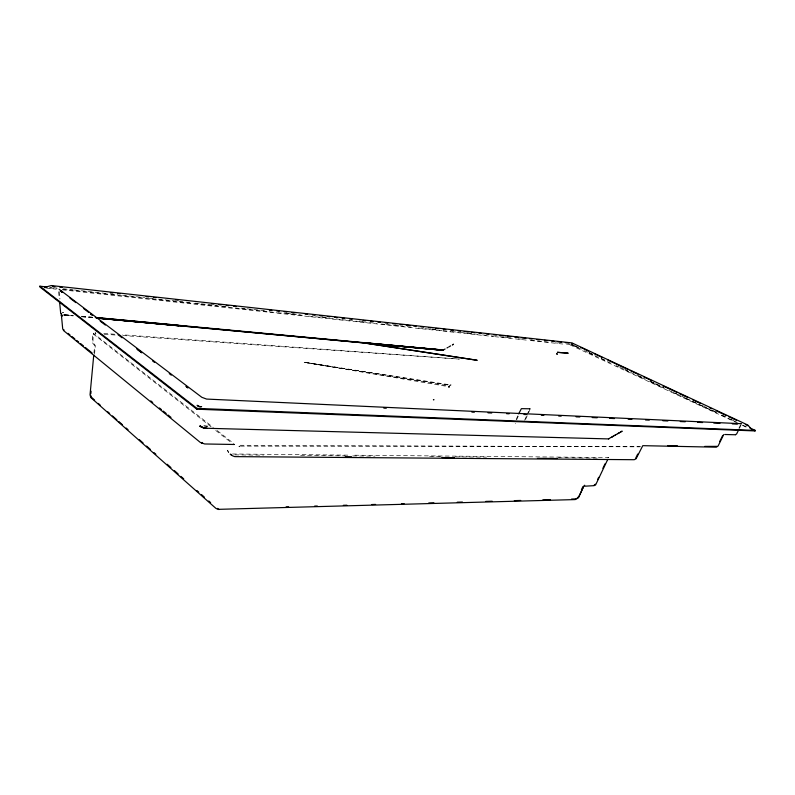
<?xml version="1.0" encoding="UTF-8"?>
<svg xmlns="http://www.w3.org/2000/svg" width="795" height="795" viewBox="0 0 795 795"><rect width="100%" height="100%" fill="white"/><g stroke="black" fill="none" stroke-linecap="round" stroke-linejoin="round"><path stroke-width="0.6" stroke-dasharray="3.98 2.98" d="M93.949 353L94.645 345.567L92.21 342.466L92.776 333.562L211.838 427.372M94.535 354.312L95.34 345.567L92.916 342.406L93.313 333.194L213.318 427.511M516.174 419.492L518.161 415.01M516.68 419.73L518.658 415.258M524.601 420.277L526.529 415.934M527.015 414.851L528.943 410.508M525.594 419.412L528.009 413.986M528.486 412.903L529.937 409.644M738.893 428.187L740.443 425.067M739.4 428.425L740.96 425.295M607.867 457.87L608.553 457.532L352.642 455.187M608.274 457.582L608.553 457.532M207.634 426.17L203.828 425.872A4.432 0.934 7.7 0 0 204.226 425.891M240.398 446.124L639.627 446.78M240.05 445.27L640.859 446.78M234.923 454.879L263.433 455.137M300.629 455.465L345.249 455.863M352.692 455.933L375.002 456.131M429.538 456.618L440.698 456.718M455.565 456.847L486.54 457.125M558.408 457.761L598.059 458.119M347.822 455.137L232.448 453.975M206.64 426.19L204.514 425.991M65.717 315.158L63.65 314.979L73.2 315.615M63.63 314.979L63.978 314.999M95.201 333.453L95.907 333.9M104.195 334.238L117.809 335.192M122.758 335.53L459.291 359.092L122.37 334.784M103.787 333.443L116.169 334.337M64.564 314.641L73.18 315.526M81.766 316.241L92.846 317.344M64.594 314.81L73.17 315.446M81.796 316.41L92.836 317.284M81.796 316.698L92.866 317.652M64.584 315.098L73.19 315.903M81.796 316.708L92.856 317.752M49.747 287.273L52.212 287.542M53.444 287.681L57.151 288.078M63.312 288.754L73.18 289.827M74.412 289.966L108.945 293.733M110.177 293.862L117.581 294.667M122.519 295.203L144.72 297.628M149.649 298.165L153.346 298.572M158.285 299.109L190.353 302.597M195.282 303.143L200.221 303.68M201.453 303.809L217.482 305.558M222.421 306.095L226.118 306.502M240.915 308.112L245.854 308.649M247.086 308.788L264.347 310.666M286.548 313.091L291.487 313.628M292.719 313.757L300.122 314.562M322.323 316.986L327.252 317.523M359.32 321.021L363.017 321.418M395.085 324.916L400.024 325.453M432.092 328.951L435.789 329.359M467.858 332.847L471.554 333.254M504.855 336.881L507.319 337.15M49.618 287.939L57.021 288.744M62.378 289.171L268.382 311.56M269.147 311.779L276.551 312.584M277.783 312.713L304.157 315.446M308.619 316.062L341.164 319.471M341.92 319.679L376.87 323.356M381.381 323.963L385.078 324.37M386.32 324.499L412.535 327.232M418.379 327.987L442.05 330.442M443.053 330.66L450.656 331.376M451.679 331.604L459.262 332.31M460.494 332.439L477.716 334.317M482.515 334.943L486.321 335.252M491.151 335.887L493.616 336.156M499.787 336.822L513.371 338.193M518.28 338.829L521.987 339.127M530.613 340.171L550.349 342.317M555.288 342.854L557.752 343.122M566.378 344.056L570.085 344.454M46.349 288.128L56.236 289.201M62.407 289.867L493.407 336.533M494.639 336.663L529.212 340.409M530.454 340.538L557.623 343.48M558.855 343.619L565.026 344.285M569.965 344.821L735.753 422.244M448.33 384.571L304.028 362.252L447.655 386.499M447.784 384.939L304.028 362.252L447.078 385.575M572.052 344.831L573.225 345.308M95.231 333.542L95.539 333.632A16.914 15.413 -42.6 0 0 95.112 332.817M571.456 344.146L573.702 345.199M574.825 345.726L580.43 348.349M589.393 352.563L592.752 354.143M638.703 375.707L642.062 377.287M651.025 381.491L654.384 383.071M655.507 383.597L663.358 387.284M702.581 405.689L707.063 407.795M712.668 410.429L716.027 412.009M574.348 345.835L579.952 348.468M584.444 350.575L587.813 352.155M588.936 352.682L592.305 354.272M601.278 358.485L606.893 361.119M620.358 367.449L623.727 369.029M624.85 369.556L628.219 371.136M638.315 375.886L645.053 379.046M650.668 381.68L664.133 388.01M675.362 393.277L685.459 398.027M686.582 398.553L711.277 410.15M712.399 410.677L716.891 412.784M722.496 415.417L725.865 417.007M730.357 419.114L737.094 422.274M571.317 344.593L583.639 350.386M589.244 353.01L593.726 355.117M594.849 355.643L610.53 363.017M616.135 365.65L619.494 367.23M625.099 369.864L629.58 371.971M630.693 372.487L645.262 379.334M649.744 381.441L664.312 388.288M668.794 390.395L672.153 391.975M673.276 392.491L681.116 396.178M685.598 398.285L691.203 400.918M692.316 401.445L708.007 408.819M709.13 409.346L716.971 413.022M721.453 415.129L727.047 417.763M728.17 418.289L737.134 422.503M742.739 425.136L748.343 427.77M742.48 425.414L748.095 428.048M217.224 430.572L231.842 442.06M215.733 430.443L231.325 442.706M95.847 333.801L95.251 332.727L95.827 333.791M227.887 450.974L228.513 452.594A7.811 7.056 57.5 0 1 228.185 451.729L228.066 451.55A9.212 8.228 58.1 0 1 227.698 450.487M227.758 450.477L227.688 450.189A10.057 8.795 59.7 0 0 227.877 450.974M59.337 291.636L60.042 298.93M58.611 291.715L59.317 299M515.448 423.606A6.519 3.955 70.8 0 1 515.399 423.238M207.654 426.18A4.621 1.421 6.3 0 1 206.65 426.209M62.805 312.664L62.586 312.703A3.836 1.232 8.4 0 1 63.063 312.634A3.915 1.252 8.3 0 1 63.56 312.604L62.805 312.664"/><path stroke-width="1.19" d="M61.732 315.973L61.424 315.506A4.353 1.043 11.7 0 1 61.513 315.277L61.732 315.973L61.424 315.426A4.392 1.043 11.2 0 0 61.454 315.675L62.706 328.882L63.709 330.7L200.419 442.507L204.693 443.968L234.267 444.484M93.721 355.454L90.044 394.757L90.759 397.5L215.813 508.293L217.9 509.356L575.183 499.578L578.253 497.928L583.441 486.938M90.849 393.624L91.077 391.17M47.283 287.005L39.879 286.2L39.75 286.866L196.802 409.196L755.061 430.93L755.25 430.413L749.645 427.79M196.802 409.196L197.001 408.392L39.879 286.2M518.648 413.917L521.381 408.65L530.126 408.789L529.669 409.057M578.561 497.402L583.401 487.007M581.423 489.819L582.884 486.699M597.621 479.564L598.675 477.318M602.888 468.325L605.005 463.823M607.728 459.47L595.594 484.97L594.064 485.656L584.236 486.232M637.699 454.044L635.583 458.447M719.634 441.632L722.715 435.422M723.688 434.617L718.114 445.995L716.315 447.188L642.777 445.667L636.089 458.765L634.241 459.709L236.135 456.638C233.998 457.433 227.171 452.514 231.583 454.68M738.883 429.459L736.627 433.931L735.464 434.736M577.995 497.153L577.518 497.879M740.96 424.023L741.407 423.705L206.561 399.07L201.851 397.311L59.098 289.211M751.384 429.071L747.916 425.087L571.943 342.913L51.248 285.544L44.888 287.343M595.405 484.244L594.223 485.02M448.877 386.708L449.523 385.972M577.299 498.087L576.723 498.535M450.218 385.327L450.775 384.949M584.027 485.636L584.722 485.258M61.483 315.257L61.215 314.572A6.877 2.355 78.1 0 1 61.732 315.953L61.603 315.217M611.385 437.419L613.482 436.187M614.535 435.571L615.588 434.954M617.685 433.722L619.772 432.5M620.816 431.884L621.859 431.268M717.02 446.363L704.718 446.402M445.13 348.995L442.974 350.178M446.979 347.952L447.893 347.425M448.807 346.908L450.646 345.855M203.192 427.65L199.923 426.18A8.328 3.508 76.1 0 1 200.559 425.504C199.058 427.054 205.13 428.326 207.137 428.286L608.443 438.91L622.147 431.168M609.049 438.77L608.443 438.91M433.941 399.766L433.732 399.845M449.274 386.976L449.066 387.046M433.613 399.656L433.394 399.686M448.937 386.867L448.718 386.897M575.888 498.872L571.565 499.061M735.315 434.756L724.821 434.497M442.706 350.227L96.553 317.97L178.895 325.721M286.121 506.872L288.605 506.803M314.641 506.087L317.324 506.017M343.361 505.302L346.888 505.203M371.891 504.527L375.608 504.418M401.455 503.712L404.138 503.642M428.743 502.967L433.901 502.828M457.264 502.192L462.432 502.052M485.795 501.406L492.194 501.238M514.315 500.631L520.715 500.453M542.836 499.846L550.488 499.638M345.229 456.728L351.559 456.777M441.96 457.522L454.502 457.632M537.45 458.317L557.434 458.477M667.512 445.597L677.439 445.816M197.001 408.392L755.25 430.413M383.826 408.133L386.3 408.242M471.882 412.118L474.367 412.227M488.011 412.844L491.727 413.012M506.614 413.688L509.098 413.798M523.975 414.473L526.459 414.583M541.345 415.258L543.82 415.368M558.706 416.043L561.191 416.153M576.077 416.828L579.794 416.997M592.195 417.554L597.154 417.782M609.566 418.339L614.525 418.567M628.169 419.184L631.886 419.353M645.53 419.969L649.257 420.138M662.891 420.754L667.86 420.982M680.262 421.539L685.22 421.767M697.622 422.324L702.581 422.552M713.751 423.049L719.952 423.338M732.354 423.894L737.313 424.123M207.137 428.286L205.229 428.108L206.014 428.217M218.546 509.456L219.231 509.496M365.611 342.834L442.835 349.969M365.63 343.013L442.855 350.048L95.291 317.513L178.875 325.334M365.611 343.182L477.01 360.254L365.611 343.182L442.875 350.207M442.865 350.297L96.543 318.07L178.885 325.821M52.371 286.369L54.835 286.647M59.764 287.184L62.229 287.452M110.326 292.729L112.791 293.007M117.72 293.544L120.184 293.812M146.081 296.654L148.546 296.923M153.485 297.469L155.949 297.737M175.675 299.904L178.14 300.172M211.44 303.829L213.905 304.097M218.834 304.634L221.298 304.912M226.237 305.449L228.702 305.717M233.631 306.264L236.095 306.532M269.396 310.189L271.86 310.457M276.789 310.994L279.254 311.272M284.193 311.809L286.657 312.077M291.586 312.624L294.051 312.892M305.151 314.104L307.615 314.383M312.554 314.919L315.019 315.188M319.948 315.734L322.412 316.003M327.351 316.549L329.816 316.817M334.745 317.354L337.209 317.622M342.148 318.169L344.613 318.437M349.542 318.984L352.016 319.252M363.106 320.465L365.571 320.743M370.51 321.279L372.974 321.548M377.903 322.094L380.378 322.363M385.307 322.899L387.771 323.177M392.7 323.714L395.175 323.982M400.104 324.529L402.568 324.797M406.265 325.205L409.972 325.612M413.668 326.02L416.133 326.288M421.062 326.825L423.536 327.103M428.465 327.639L430.93 327.908M435.859 328.454L438.333 328.723M443.262 329.259L445.727 329.537M450.656 330.074L453.13 330.342M458.059 330.889L460.524 331.157M464.22 331.565L467.927 331.972M471.624 332.37L474.088 332.648M479.017 333.184L481.492 333.453M486.421 333.999L488.885 334.268M493.814 334.814L496.289 335.083M499.985 335.49L503.682 335.887M507.379 336.295L511.086 336.702M514.782 337.11L518.479 337.517M522.176 337.925L525.883 338.332M529.579 338.73L532.044 339.008M536.973 339.545L539.447 339.813M544.376 340.359L546.841 340.628M551.78 341.164L554.244 341.443M557.941 341.85L561.638 342.248M565.334 342.655L569.041 343.062M556.659 353.825L557.464 354.143L556.619 353.845M204.434 427.958L205.627 428.167M204.037 427.869L204.832 428.038M203.063 427.621L202.129 427.312L204.713 428.018M571.963 343.41L572.996 343.758M233.988 444.445L233.352 444.117M217.562 508.412L218.108 508.581M239.543 446.502L239.196 446.422M201.662 443.222L202.278 443.461M202.029 442.457L202.556 442.666M201.562 427.094L201.781 427.183M580.827 347.425L588.668 351.102M594.263 353.725L602.103 357.392M607.698 360.016L627.851 369.456M630.087 370.5L637.928 374.177M643.523 376.8L651.353 380.467M663.676 386.231L677.101 392.531M679.347 393.575L687.178 397.252M692.783 399.875L700.614 403.542M709.567 407.736L711.813 408.789M716.285 410.886L726.362 415.606M728.598 416.65L736.438 420.326M745.392 424.52L747.966 425.732M751.702 429.35L755.061 430.93M200.35 426.478L200.598 426.617A5.297 1.59 13.3 0 1 199.972 426.18M69.95 298.145L75.793 302.597M83.505 308.47L88.603 312.336M90.55 313.796L92.538 315.327L90.58 313.866M100.249 321.2L105.347 325.066M117.978 334.675L122.092 337.796M136.7 348.906L141.798 352.771L137.873 349.82M152.57 360.93L154.568 362.45M169.246 373.62L171.293 375.151M60.43 290.91L62.328 292.361M68.052 333.344L69.98 334.914M71.908 336.484L74.79 338.839M76.718 340.409L78.635 341.979M80.563 343.549L83.445 345.904M85.373 347.475L92.101 352.98M150.782 400.889L152.71 402.459M159.437 407.954L161.365 409.534M163.293 411.104L166.175 413.46M168.103 415.03L170.985 417.385M94.615 400.153L91.346 397.122M98.322 403.433L100.18 405.072M107.792 411.8L109.65 413.44M112.433 415.904L116.885 419.83M118.743 421.469L122.45 424.749M126.166 428.028L128.025 429.668M139.354 439.675L143.07 442.954M146.588 446.065L150.295 449.334M154.011 452.613L155.87 454.253M167.198 464.27L170.915 467.549M174.423 470.65L178.14 473.929M180.922 476.394L183.705 478.848M196.902 490.505L198.76 492.145M201.542 494.599L204.325 497.064M208.767 500.979L210.625 502.619M197.438 405.619A5.058 2.276 10 0 1 197.16 405.241L197.746 405.857A2.842 1.282 10.2 0 0 198.243 406.205A2.087 0.934 10.3 0 0 199.704 406.633M64.067 330.064L63.679 329.547M197.458 405.579L199.883 406.642A2.733 1.242 10.5 0 0 200.579 406.672A3.866 1.719 10.3 0 0 201.016 406.652A5.138 2.305 10.5 0 0 201.642 406.573A5.237 2.345 10.5 0 1 200.956 406.652L200.708 406.662A3.23 1.421 10.1 0 1 199.952 406.623M61.563 313.866L61.463 313.598A3.399 1.163 24.7 0 0 61.533 313.856M90.998 396.506L90.719 395.304M59.546 301.424L60.718 313.558M568.018 353.169L557.444 352.324L568.018 353.169M44.778 287.392L44.908 287.591A4.273 0.686 2.6 0 0 45.176 287.72A4.353 0.696 2.6 0 1 44.937 287.611L44.778 287.502M453.389 344.305L452.474 344.821L453.389 344.305M62.457 292.451L60.44 290.91L62.447 292.431M187.888 387.791L185.98 386.38L187.908 387.821M62.288 315.486L62.159 315.138A6.797 2.335 78.2 0 1 62.407 315.834L62.288 315.486"/></g></svg>
